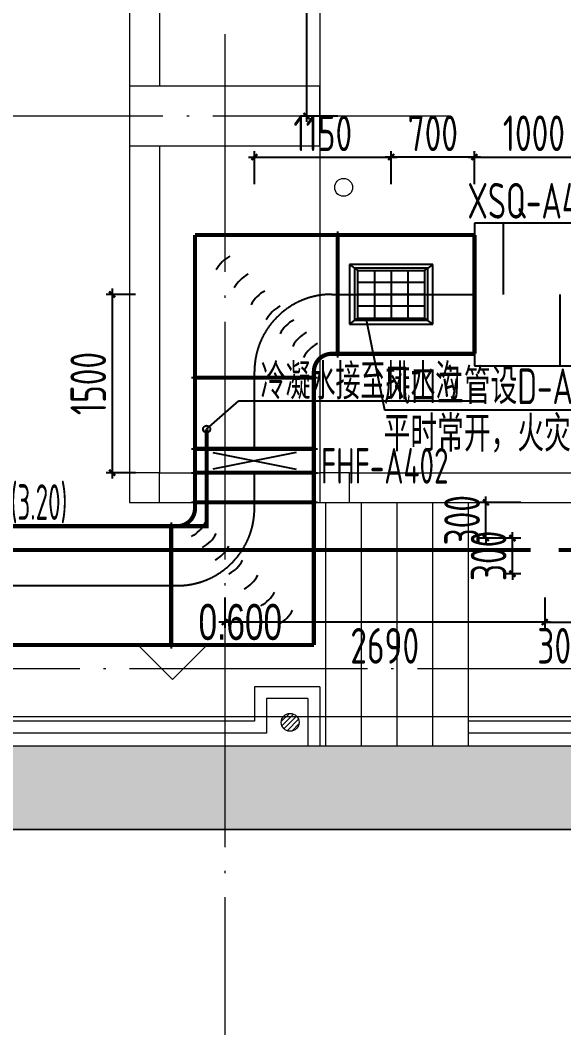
# Model space of a CAD drawing. Extents: x 4 to 13611208, y -605838 to 574722.
# Drawn here: x 13229276 to 13233850, y 181840 to 190316 of the extents above; entities that cross this region are included whole.
import ezdxf
from ezdxf.enums import TextEntityAlignment as Align

# ---------------------------------------------------------------- set-up
doc = ezdxf.new("R2010")
doc.units = 0
doc.header["$LTSCALE"] = 1000
doc.header["$MEASUREMENT"] = 0
for name, pattern in [('CENTER2', [28.575, 19.05, -3.175, 3.175, -3.175]), ('DASH', [0.35, 0.25, -0.1]), ('DOTE', [2.42, 2, -0.2, 0.02, -0.2])]:
    doc.linetypes.add(name, pattern=pattern)
for name, color, linetype in [('DUCT-X-P标注', 7, 'Continuous'), ('DUCT-X-S中心线', 5, 'CENTER2'), ('DUCT-X-S标注', 7, 'Continuous'), ('DUCT-X-S法兰', 4, 'Continuous'), ('DUCT-X-S管', 3, 'Continuous'), ('DUCT-X-S管端线', 4, 'Continuous'), ('DUCT-X-S阀门', 7, 'Continuous'), ('DUCT-X-S风口', 7, 'Continuous'), ('SXT-标注', 7, 'Continuous'), ('VRV-标注', 7, 'Continuous'), ('VRV-管线', 70, 'Continuous')]:
    doc.layers.add(name, color=color, linetype=linetype)
doc.layers.add('pipe排水', color=8, linetype='Continuous', lineweight=5)
doc.layers.add('建筑底图', color=8, linetype='Continuous', lineweight=13)
doc.styles.add('67', font='gbenor.shx', dxfattribs={"width": 0.7, "bigfont": 'hztxt.shx'})
doc.styles.add('C', font='HZTXT_E', dxfattribs={"width": 0.7, "bigfont": 'HZTXT'})
doc.styles.add('du', font='gbenor.shx', dxfattribs={"width": 0.8, "bigfont": 'hztxt.shx'})
doc.dimstyles.new('67', dxfattribs={"dimscale": 100, "dimtxt": 3, "dimasz": 0.5, "dimexe": 0.5, "dimexo": 2, "dimgap": 0.5, "dimtad": 2, "dimdec": 0, "dimrnd": 5, "dimzin": 0, "dimdsep": 46, "dimtxsty": 'du', "dimblk": 'ARCHTICK', "dimcen": 0, "dimdle": 0.5, "dimclrd": 256, "dimclre": 256, "dimclrt": 256, "dimazin": 0, "dimtfac": 1, "dimtdec": 0, "dimtix": 1, "dimtmove": 2, "dimatfit": 3, "dimfxl": 100, "dimtolj": 1, "dimtzin": 0, "dimlwd": -1, "dimlwe": -1, "dimarcsym": 0})

# ---------------------------------------------------------------- blocks, each defined once
blk = doc.blocks.new('地漏')
at = {"layer": 'pipe排水'}
h = blk.add_hatch(dxfattribs=at)
h.set_pattern_fill('ANSI31', color=8, scale=25, style=0)
h.set_pattern_definition([(45, (-444803.95, -349136.397), (-28.0633004, 28.0633004), [])])
h.paths.add_polyline_path([(100, 0, 1), (-100, 0, 1)])
blk.add_circle((0, 0), 100, dxfattribs=at)
blk = doc.blocks.new('_FZH')
blk.add_lwpolyline([(-0.5, -0.5), (0.5, -0.5), (0.5, 0.5), (-0.5, 0.5)], close=True)
blk = doc.blocks.new('_ArchTick')
at = {"color": 0, "linetype": 'ByBlock', "const_width": 0.4}
blk.add_lwpolyline([(-0.5, -0.5), (0.5, 0.5)], dxfattribs=at)
blk = doc.blocks.new('*D718')
at = {"layer": 'DUCT-X-S标注', "transparency": 16777216}
for p, q in [((13231247.2, 188937), (13231247.2, 189214.5)), ((13232397.3, 188937), (13232397.3, 189214.5)), ((13231197.2, 189164.5), (13232447.3, 189164.5))]:
    blk.add_line(p, q, dxfattribs=at)
at = {"layer": 'DUCT-X-S标注', "transparency": 16777216, "xscale": 50, "yscale": 50, "zscale": 50, "rotation": 180}
blk.add_blockref('_ArchTick', (13231247.2, 189164.5), dxfattribs=at)
at = {"layer": 'DUCT-X-S标注', "transparency": 16777216, "xscale": 50, "yscale": 50, "zscale": 50}
blk.add_blockref('_ArchTick', (13232397.3, 189164.5), dxfattribs=at)
at = {"layer": 'DUCT-X-S标注', "transparency": 16777216, "insert": (13231822.2, 189364.5), "char_height": 300, "attachment_point": 5, "style": 'du'}
blk.add_mtext('\\A1;1150', dxfattribs=at)
blk = doc.blocks.new('*D744')
at = {"layer": 'DUCT-X-S标注', "transparency": 16777216}
for p, q in [((13230247.4, 188009.5), (13229999.5, 188009.5)), ((13230049.5, 188059.5), (13230049.5, 186459.5)), ((13230247.4, 186509.5), (13229999.5, 186509.5))]:
    blk.add_line(p, q, dxfattribs=at)
at = {"layer": 'DUCT-X-S标注', "transparency": 16777216, "xscale": 50, "yscale": 50, "zscale": 50}
for p, rotation in [((13230049.5, 188009.5), 90), ((13230049.5, 186509.5), 270)]:
    blk.add_blockref('_ArchTick', p, dxfattribs=dict(at, rotation=rotation))
at = {"layer": 'DUCT-X-S标注', "transparency": 16777216, "insert": (13229849.5, 187259.5), "char_height": 300, "attachment_point": 5, "rotation": 90, "style": 'du'}
blk.add_mtext('\\A1;1500', dxfattribs=at)
blk = doc.blocks.new('*D765')
at = {"layer": 'SXT-标注', "transparency": 16777216}
for p, q in [((13230997.4, 185459.5), (13230997.4, 185203.3)), ((13233688.6, 185459.5), (13233688.6, 185203.3)), ((13233738.6, 185253.3), (13230947.4, 185253.3))]:
    blk.add_line(p, q, dxfattribs=at)
at = {"layer": 'SXT-标注', "transparency": 16777216, "xscale": 50, "yscale": 50, "zscale": 50, "rotation": 180}
blk.add_blockref('_ArchTick', (13230997.4, 185253.3), dxfattribs=at)
at = {"layer": 'SXT-标注', "transparency": 16777216, "xscale": 50, "yscale": 50, "zscale": 50}
blk.add_blockref('_ArchTick', (13233688.6, 185253.3), dxfattribs=at)
at = {"layer": 'SXT-标注', "transparency": 16777216, "insert": (13232343, 185053.3), "char_height": 300, "attachment_point": 5, "style": 'du'}
blk.add_mtext('\\A1;2690', dxfattribs=at)
blk = doc.blocks.new('*D766')
at = {"layer": 'SXT-标注', "transparency": 16777216}
for p, q in [((13233988.6, 185459.5), (13233988.6, 185203.3)), ((13233688.6, 185359.5), (13233688.6, 185203.3)), ((13233688.6, 185253.3), (13233638.6, 185253.3)), ((13233688.6, 185253.3), (13233988.6, 185253.3)), ((13233988.6, 185253.3), (13234038.6, 185253.3))]:
    blk.add_line(p, q, dxfattribs=at)
at = {"layer": 'SXT-标注', "transparency": 16777216, "xscale": 50, "yscale": 50, "zscale": 50}
blk.add_blockref('_ArchTick', (13233688.6, 185253.3), dxfattribs=at)
at = {"layer": 'SXT-标注', "transparency": 16777216, "xscale": 50, "yscale": 50, "zscale": 50, "rotation": 180}
blk.add_blockref('_ArchTick', (13233988.6, 185253.3), dxfattribs=at)
at = {"layer": 'SXT-标注', "transparency": 16777216, "insert": (13233838.6, 185053.3), "char_height": 300, "attachment_point": 5, "style": 'du'}
blk.add_mtext('\\A1;300', dxfattribs=at)
blk = doc.blocks.new('*D767')
at = {"layer": 'SXT-标注', "transparency": 16777216}
for p, q in [((13233417.1, 185959.5), (13233417.1, 186009.5)), ((13233488.6, 185959.5), (13233367.1, 185959.5)), ((13233417.1, 185659.5), (13233417.1, 185959.5)), ((13233488.6, 185659.5), (13233367.1, 185659.5)), ((13233417.1, 185659.5), (13233417.1, 185609.5))]:
    blk.add_line(p, q, dxfattribs=at)
at = {"layer": 'SXT-标注', "transparency": 16777216, "xscale": 50, "yscale": 50, "zscale": 50}
for p, rotation in [((13233417.1, 185959.5), 270), ((13233417.1, 185659.5), 90)]:
    blk.add_blockref('_ArchTick', p, dxfattribs=dict(at, rotation=rotation))
at = {"layer": 'SXT-标注', "transparency": 16777216, "insert": (13233217.1, 185809.5), "char_height": 300, "attachment_point": 5, "rotation": 90, "style": 'du'}
blk.add_mtext('\\A1;300', dxfattribs=at)
blk = doc.blocks.new('*D768')
at = {"layer": 'SXT-标注', "transparency": 16777216}
for p, q in [((13233488.6, 186259.5), (13233144, 186259.5)), ((13233194, 186259.5), (13233194, 186309.5)), ((13233194, 185959.5), (13233194, 186259.5)), ((13233488.6, 185959.5), (13233144, 185959.5)), ((13233194, 185959.5), (13233194, 185909.5))]:
    blk.add_line(p, q, dxfattribs=at)
at = {"layer": 'SXT-标注', "transparency": 16777216, "xscale": 50, "yscale": 50, "zscale": 50}
for p, rotation in [((13233194, 186259.5), 270), ((13233194, 185959.5), 90)]:
    blk.add_blockref('_ArchTick', p, dxfattribs=dict(at, rotation=rotation))
at = {"layer": 'SXT-标注', "transparency": 16777216, "insert": (13232994, 186109.5), "char_height": 300, "attachment_point": 5, "rotation": 90, "style": 'du'}
blk.add_mtext('\\A1;300', dxfattribs=at)
blk = doc.blocks.new('*D783')
at = {"layer": 'SXT-标注', "transparency": 16777216}
for p, q in [((13231685, 191909.6), (13231685, 189459.5)), ((13231946.4, 191859.6), (13231635, 191859.6)), ((13231947.4, 189509.5), (13231635, 189509.5))]:
    blk.add_line(p, q, dxfattribs=at)
at = {"layer": 'SXT-标注', "transparency": 16777216, "xscale": 50, "yscale": 50, "zscale": 50}
for p, rotation in [((13231685, 191859.6), 90), ((13231685, 189509.5), 270)]:
    blk.add_blockref('_ArchTick', p, dxfattribs=dict(at, rotation=rotation))
at = {"layer": 'SXT-标注', "transparency": 16777216, "insert": (13231485, 190684.5), "char_height": 300, "attachment_point": 5, "rotation": 90, "style": 'du'}
blk.add_mtext('\\A1;2350', dxfattribs=at)
blk = doc.blocks.new('*D1055')
at = {"layer": 'DUCT-X-S标注', "transparency": 16777216}
for p, q in [((13232397.3, 188937), (13232397.3, 189214.5)), ((13233097.8, 188936.5), (13233097.8, 189214.5)), ((13233147.8, 189164.5), (13232347.3, 189164.5))]:
    blk.add_line(p, q, dxfattribs=at)
at = {"layer": 'DUCT-X-S标注', "transparency": 16777216, "xscale": 50, "yscale": 50, "zscale": 50, "rotation": 180}
blk.add_blockref('_ArchTick', (13232397.3, 189164.5), dxfattribs=at)
at = {"layer": 'DUCT-X-S标注', "transparency": 16777216, "xscale": 50, "yscale": 50, "zscale": 50}
blk.add_blockref('_ArchTick', (13233097.8, 189164.5), dxfattribs=at)
at = {"layer": 'DUCT-X-S标注', "transparency": 16777216, "insert": (13232747.6, 189364.5), "char_height": 300, "attachment_point": 5, "style": 'du'}
blk.add_mtext('\\A1;700', dxfattribs=at)
blk = doc.blocks.new('*D1056')
at = {"layer": 'DUCT-X-S标注', "transparency": 16777216}
for p, q in [((13233097.8, 188936.5), (13233097.8, 189214.5)), ((13234097.9, 188936.5), (13234097.9, 189214.5)), ((13233047.8, 189164.5), (13234147.9, 189164.5))]:
    blk.add_line(p, q, dxfattribs=at)
at = {"layer": 'DUCT-X-S标注', "transparency": 16777216, "xscale": 50, "yscale": 50, "zscale": 50, "rotation": 180}
blk.add_blockref('_ArchTick', (13233097.8, 189164.5), dxfattribs=at)
at = {"layer": 'DUCT-X-S标注', "transparency": 16777216, "xscale": 50, "yscale": 50, "zscale": 50}
blk.add_blockref('_ArchTick', (13234097.9, 189164.5), dxfattribs=at)
at = {"layer": 'DUCT-X-S标注', "transparency": 16777216, "insert": (13233597.9, 189364.5), "char_height": 300, "attachment_point": 5, "style": 'du'}
blk.add_mtext('\\A1;1000', dxfattribs=at)
blk = doc.blocks.new('$风口$00000107')
for p, q in [((100, 100), (-100, 100)), ((-100, 100), (-88, 88)), ((-100, 100), (-100, -100)), ((100, 100), (88, 88)), ((100, -100), (100, 100)), ((88, 88), (-88, 88)), ((-88, 88), (-88, -88)), ((-88, 88), (-80, 80)), ((-80, 80), (80, 80)), ((-80, -80), (-80, 80)), ((-40, 80), (-40, -80)), ((0, 80), (0, -80)), ((40, 80), (40, -80)), ((80, 80), (88, 88)), ((80, 80), (80, -80)), ((88, -88), (88, 88)), ((80, 40), (-80, 40)), ((80, 0), (-80, 0)), ((80, -40), (-80, -40)), ((-100, -100), (-88, -88)), ((-88, -88), (-80, -80)), ((88, -88), (-88, -88)), ((-80, -80), (80, -80)), ((80, -80), (88, -88)), ((100, -100), (88, -88)), ((-100, -100), (100, -100))]:
    blk.add_line(p, q)

msp = doc.modelspace()

# ---------------------------------------------------------------- hatches: boundary and pattern name
at = {"layer": 'VRV-管线', "linetype": 'DASH'}
for points in [[(13230845, 186059.5), (13230862.5, 186059.5), (13230862.5, 186042)], [(13230845, 186059.5), (13230845, 186042), (13230862.5, 186042)]]:
    msp.add_hatch(color=256, dxfattribs=at).paths.add_polyline_path(points)
at = {"layer": '建筑底图'}
h = msp.add_hatch(dxfattribs=at)
h.set_pattern_fill('钢筋混凝土', color=8, scale=100, style=0)
h.set_pattern_definition([(45, (793255.26, 8e-09), (-176.7766953, 176.7766953), []), (50, (793255.26, 8e-09), (717.260183, -62.752135), [75, -825]), (355, (793255.26, 8e-09), (-138.751334, 752.192134), [60, -660]), (100.4514, (793315, -5.2), (578.50938, 689.439542), [63.74019, -701.14211]), (46.1842, (793255.26, 200), (1067.24105, -165.519014), [112.5, -1237.5]), (96.6356, (793344.2, 186.2), (934.662706, 974.11787), [95.61029, -1051.713]), (351.1842, (793255.3, 200), (934.66195, 974.1186), [90, -990]), (21, (793355.26, 150), (596.907052, -402.61889), [75, -825]), (326, (793355.26, 150), (243.31533, 725.150045), [60, -660]), (71.4514, (793405, 116.45), (840.22263, 322.530497), [63.74019, -701.14211]), (37.5, (793255.26, 8e-09), (12.1598553, 332.893854), [0, -652, 0, -670, 0, -662.5]), (7.5, (793255.26, 8e-09), (263.069537, 394.411712), [0, -382, 0, -637, 0, -252.5]), (327.5, (793032.26, 8e-09), (533.822436, -22.554872), [0, -250, 0, -780, 0, -1035]), (317.5, (792932.26, 8e-09), (583.18617, 100.104982), [0, -325, 0, -518, 0, -735])])
h.paths.add_polyline_path([(13207597.4, 183509.5), (13237197.4, 183509.5), (13237197.4, 184209.5), (13206897.4, 184209.5), (13206897.4, 182659.5), (13170947.4, 182659.5), (13170947.4, 181959.5), (13207597.4, 181959.5)])

# ---------------------------------------------------------------- linework, layer by layer
at = {"layer": 'DUCT-X-S中心线'}
for p, q in [((13231897.2, 188009.5), (13231947.2, 188009.5)), ((13231947.4, 188009.5), (13233097.8, 188009.4)), ((13231247.2, 187309.5), (13231247.2, 187359.5)), ((13231247.2, 186709.9), (13231247.2, 187309.3)), ((13231247.2, 186259.7), (13231247.2, 186509.5)), ((13231247.2, 186209.5), (13231247.2, 186259.5)), ((13214425, 185559.5), (13230547, 185559.5)), ((13230547.2, 185559.5), (13230597.2, 185559.5))]:
    msp.add_line(p, q, dxfattribs=at)
for centre, start, end in [((13231897.2, 187359.5), 90, 180), ((13230597.2, 186209.5), 270, 360)]:
    msp.add_arc(centre, 650, start, end, dxfattribs=at)
at = {"layer": 'DUCT-X-S标注'}
msp.add_lwpolyline([(13234294, 187034.5), (13232345.1, 187034.5), (13232187.9, 187809.5)], dxfattribs=at)
at = {"layer": 'DUCT-X-S法兰'}
for p, q in [((13231947.3, 187479.5), (13231947.3, 188539.5)), ((13233097.9, 188539.4), (13233097.8, 187479.4)), ((13230717.2, 187309.4), (13231777.2, 187309.4)), ((13230717.2, 186709.8), (13231777.2, 186709.8)), ((13230717.2, 186509.6), (13231777.2, 186509.6)), ((13231777.2, 186259.6), (13230717.2, 186259.6)), ((13230547.1, 186089.5), (13230547.1, 185029.5))]:
    msp.add_line(p, q, dxfattribs=at)
at = {"layer": 'DUCT-X-S法兰', "color": 18, "true_color": 0x000000}
for p in [(13231947.2, 188009.5, 3150), (13231947.4, 188009.5, 3150), (13233097.8, 188009.4, 3150), (13233098, 188009.4, 3150), (13231247.2, 187309.5, 3150), (13231247.2, 187309.3, 3150), (13231247.2, 186709.9, 3150), (13231247.2, 186709.7, 3150), (13231247.2, 186509.7, 3150), (13231247.2, 186509.5, 3150), (13231247.2, 186259.7, 3150), (13231247.2, 186259.5, 3150), (13230547, 185559.5, 3150), (13230547.2, 185559.5, 3150)]:
    msp.add_point(p, dxfattribs=at)
at = {"layer": 'DUCT-X-S管', "const_width": 35}
for points in [[(13230747.2, 187309.5), (13230747.2, 188509.5)], [(13230747.2, 188509.5), (13231947.2, 188509.5)], [(13231947.4, 188509.5), (13231947.3, 187509.5)], [(13233097.8, 188509.4), (13231947.4, 188509.5)], [(13233097.7, 187509.4), (13233097.8, 188509.4)], [(13231947.2, 187509.5), (13231897.2, 187509.5)], [(13231947.3, 187509.5), (13233097.7, 187509.4)], [(13231747.2, 187359.5), (13231747.2, 187309.5)], [(13231747.2, 187309.3), (13230747.2, 187309.3)], [(13230747.2, 187309.3), (13230747.2, 186709.9)], [(13231747.2, 186709.9), (13231747.2, 187309.3)], [(13230747.2, 186709.9), (13231747.2, 186709.9)], [(13230747.2, 186509.7), (13230747.2, 186709.7)], [(13231747.2, 186709.7), (13231747.2, 186509.7)], [(13231747.2, 186509.5), (13230747.2, 186509.5)], [(13230747.2, 186509.5), (13230747.2, 186259.7)], [(13231747.2, 186259.7), (13231747.2, 186509.5)], [(13230747.2, 186259.7), (13231747.2, 186259.7)], [(13230747.2, 186259.5), (13230747.2, 186209.5)], [(13231747.2, 185059.5), (13231747.2, 186259.5)], [(13230547, 186059.5), (13214425, 186059.5)], [(13230547, 185059.5), (13230547, 186059.5)], [(13230597.2, 186059.5), (13230547.2, 186059.5)], [(13214425, 185059.5), (13230547, 185059.5)], [(13230547.2, 185059.5), (13231747.2, 185059.5)]]:
    msp.add_lwpolyline(points, dxfattribs=at)
msp.add_lwpolyline([(13231897.2, 187509.5, 0.414214), (13231747.2, 187359.5)], format="xyb", dxfattribs=at)
at = {"layer": 'DUCT-X-S管', "extrusion": (0, 0, -1), "const_width": 35}
msp.add_lwpolyline([(-13230747.2, 186209.5, 0.414214), (-13230597.2, 186059.5)], format="xyb", dxfattribs=at)
at = {"layer": 'DUCT-X-S管', "color": 18, "true_color": 0x000000}
for p in [(13231947.2, 188009.5, 3150), (13231247.2, 187309.5, 3150), (13231247.2, 186259.5, 3150), (13230547.2, 185559.5, 3150)]:
    msp.add_point(p, dxfattribs=at)
at = {"layer": 'DUCT-X-S管端线'}
for p, q in [((13231947.2, 188509.5), (13231947.2, 187509.5)), ((13233098, 188509.4), (13233097.9, 187509.4)), ((13231747.2, 187309.5), (13230747.2, 187309.5)), ((13230747.2, 186709.7), (13231747.2, 186709.7)), ((13230747.2, 186509.7), (13231747.2, 186509.7)), ((13231747.2, 186259.5), (13230747.2, 186259.5)), ((13230547.2, 186059.5), (13230547.2, 185059.5))]:
    msp.add_line(p, q, dxfattribs=at)
for centre, start, end in [((13231161.8, 188094.9), 117, 153), ((13231313.8, 187942.9), 117, 153), ((13231455.2, 187801.5), 117, 153), ((13231582.5, 187674.2), 117, 153), ((13231699.2, 187557.5), 117, 153), ((13231805.2, 187451.4), 117, 153), ((13231897.2, 187359.5), 117, 153), ((13230597.2, 186209.5), 297, 333), ((13230689.1, 186117.6), 297, 333), ((13230795.2, 186011.5), 297, 333), ((13230911.8, 185894.8), 297, 333), ((13231039.1, 185767.6), 297, 333), ((13231180.5, 185626.1), 297, 333), ((13231332.6, 185474.1), 297, 333)]:
    msp.add_arc(centre, 265, start, end, dxfattribs=at)
at = {"layer": 'DUCT-X-S阀门'}
for p, q in [((13233098, 188609.4), (13233097.9, 187409.4)), ((13234098, 188609.4), (13233098, 188609.4)), ((13233339.4, 188609.4), (13233339.4, 188009.4)), ((13233819.9, 187409.4), (13233819.9, 188009.4)), ((13233097.9, 187409.4), (13234097.9, 187409.4)), ((13230897.2, 186679.7), (13231597.2, 186539.7)), ((13231597.1, 186679.8), (13230897.3, 186539.6))]:
    msp.add_line(p, q, dxfattribs=at)
at = {"layer": 'VRV-标注'}
for p, q in [((13230845, 186875.2, 2500), (13231116.2, 187114.2)), ((13231116.2, 187114.2), (13233137, 187114.2))]:
    msp.add_line(p, q, dxfattribs=at)
at = {"layer": 'VRV-标注', "linetype": 'DASH'}
msp.add_circle((13230845, 186875.2, 2500), 30, dxfattribs=at)
at = {"layer": 'VRV-管线', "linetype": 'DASH', "const_width": 35}
for points in [[(13230845, 186059.5), (13230845, 186875.2)], [(13219499, 186059.5), (13230845, 186059.5)]]:
    msp.add_lwpolyline(points, dxfattribs=at)
at = {"layer": 'VRV-管线', "linetype": 'Continuous', "const_width": 35}
for points in [[(13226723.8, 185859.5), (13233571.1, 185859.5)], [(13233806.1, 185859.5), (13237997.4, 185859.5)]]:
    msp.add_lwpolyline(points, dxfattribs=at)
at = {"layer": '建筑底图', "color": 8, "linetype": 'DOTE'}
for p, q in [((13230997.4, 209559.5), (13230997.4, 180083)), ((13232897.4, 189509.5), (13119297.4, 189509.5)), ((13474197.4, 184859.5), (13119297.4, 184859.5))]:
    msp.add_line(p, q, dxfattribs=at)
at = {"layer": '建筑底图', "color": 8}
for p, q in [((13231797.4, 205209.5), (13231797.4, 186509.5)), ((13230197.4, 192284.5), (13230197.4, 189759.5)), ((13230447.4, 192284.5), (13230447.4, 189759.5)), ((13231797.4, 189859.5), (13231797.4, 189359.5)), ((13230197.4, 189259.5), (13230197.4, 186509.5)), ((13230447.4, 189259.5), (13230447.4, 186509.5)), ((13230447.4, 186509.5), (13231797.4, 186509.5)), ((13232047.4, 186509.5), (13235597.4, 186509.5)), ((13230447.4, 186259.5), (13231797.4, 186259.5)), ((13231847.4, 184209.5), (13231847.4, 186259.5)), ((13232047.4, 186259.5), (13235597.4, 186259.5)), ((13232147.4, 184209.5), (13232147.4, 186259.5)), ((13232447.4, 184209.5), (13232447.4, 186259.5)), ((13232747.4, 184209.5), (13232747.4, 186259.5)), ((13233047.4, 184209.5), (13233047.4, 186259.5)), ((13231797.4, 184709.5), (13231247.4, 184709.5)), ((13231247.4, 184709.5), (13231247.4, 184419.5)), ((13231797.4, 184709.5), (13231797.4, 184209.5)), ((13231347.4, 184609.5), (13231347.4, 184319.5)), ((13231697.4, 184609.5), (13231347.4, 184609.5)), ((13231697.4, 184609.5), (13231697.4, 184209.5)), ((13231247.4, 184419.5), (13206687.4, 184419.5)), ((13246797.4, 184419.5), (13233047.4, 184419.5)), ((13231347.4, 184319.5), (13206787.4, 184319.5)), ((13246897.4, 184319.5), (13233047.4, 184319.5)), ((13310897.4, 184209.5), (13206897.4, 184209.5)), ((13311597.4, 183509.5), (13207597.4, 183509.5))]:
    msp.add_line(p, q, dxfattribs=at)
at = {"layer": '建筑底图'}
for p, q in [((13230559.3, 184770.9), (13230259.3, 185070.9)), ((13230259.3, 185070.9), (13231465.3, 185070.9)), ((13230559.3, 184770.9), (13230859.3, 185070.9))]:
    msp.add_line(p, q, dxfattribs=at)
at = {"layer": '建筑底图', "color": 8}
for points in [[(13189447.4, 182909.5), (13206647.4, 182909.5), (13206647.4, 184459.5), (13274397.4, 184459.5)], [(13168947.4, 181959.5), (13207597.4, 181959.5), (13207597.4, 183509.5), (13311597.4, 183509.5), (13311597.4, 184159.5), (13438197.4, 184159.5), (13438197.4, 183959.5), (13443697.4, 183959.5), (13443697.4, 171509.5), (13434297, 171509.5), (13434297, 165209.5), (13477297.4, 165209.5)]]:
    msp.add_lwpolyline(points, dxfattribs=at)
msp.add_circle((13231997.4, 188909.5), 75, dxfattribs=at)

# ---------------------------------------------------------------- block references
at = {"layer": 'DUCT-X-S风口', "xscale": 3.5, "yscale": 2.5}
msp.add_blockref('$风口$00000107', (13232397.4, 188009.5, 2600), dxfattribs=at)
at = {"layer": '建筑底图', "color": 8, "lineweight": 30, "xscale": 1600, "yscale": 500, "zscale": 500, "rotation": 180}
msp.add_blockref('_FZH', (13230997.4, 189509.5), dxfattribs=at)
at = {"layer": '建筑底图', "color": 8}
for p, xscale, yscale, zscale in [((13230322.4, 186384.5), 250, 250, 250), ((13231922.4, 186384.5), 250.0000000689179, 250.0000000689179, 250.0000000689179)]:
    msp.add_blockref('_FZH', p, dxfattribs=dict(at, xscale=xscale, yscale=yscale, zscale=zscale))
at = {"layer": '建筑底图', "ltscale": 3.5, "xscale": 0.7499999999999998, "yscale": 0.7499999999999998, "zscale": 0.7499999999999998}
msp.add_blockref('地漏', (13231547.4, 184409.5), dxfattribs=at)

# ---------------------------------------------------------------- texts
at = {"layer": 'DUCT-X-P标注', "style": 'du', "width": 0.7}
msp.add_text('FHF-A402', height=300, dxfattribs=at).set_placement((13231806.7, 186417.1, 1185))
at = {"layer": 'DUCT-X-S标注', "style": '67', "width": 0.75}
for s, p in [('XSQ-A401', (13233038.6, 188646.7, 4335)), ('风口立管设D-A402', (13232333.6, 187086.6, 1185)), ('平时常开，火灾关闭', (13232333.6, 186687.6, 1185))]:
    msp.add_text(s, height=300, dxfattribs=at).set_placement(p)
at = {"layer": 'VRV-标注', "style": '67', "width": 0.7}
msp.add_text('冷凝水接至排水沟', height=300, dxfattribs=at).set_placement((13231298.8, 187125.9, 3715))
at = {"layer": 'VRV-标注', "style": '67', "width": 0.6}
msp.add_text('LN DN25(3.20)', height=300, dxfattribs=at).set_placement((13229025, 186262.4), align=Align.MIDDLE_CENTER)
at = {"layer": '建筑底图', "color": 8, "style": 'C', "width": 0.7}
msp.add_text('0.600', height=300, dxfattribs=at).set_placement((13230777, 185103.8))

# ---------------------------------------------------------------- dimensions: what is measured, and where the dimension line sits
at = {"layer": 'DUCT-X-S标注'}
for base, p1, p2, picture, middle in [((13232397.3, 189164.5, -2600), (13231247.2, 188737), (13232397.3, 188737, 2600), '*D718', (13231822.2, 189364.5, -2600)), ((13232397.325, 189164.4856), (13233097.7889, 188736.5), (13232397.325, 188737, 2600), '*D1055', (13232747.5569, 189364.4856)), ((13234097.9, 189164.5), (13233097.8, 188736.5), (13234097.9, 188736.5), '*D1056', (13233597.9, 189364.5))]:
    dim = msp.add_linear_dim(base=base, p1=p1, p2=p2, dimstyle='67', dxfattribs=at)
    dim.commit()
    dim.dimension.update_dxf_attribs({"geometry": picture, "text_midpoint": middle})
dim = msp.add_linear_dim(base=(13230049.5, 186509.5, -2600), p1=(13230447.4, 188009.5), p2=(13230447.4, 186509.5, -2600), angle=90, dimstyle='67', dxfattribs=at)
dim.commit()
dim.dimension.update_dxf_attribs({"geometry": '*D744', "text_midpoint": (13229849.5, 187259.5, -2600)})
at = {"layer": 'SXT-标注'}
for base, p1, p2, picture, middle in [((13231685, 189509.5), (13232146.4, 191859.6), (13232147.4, 189509.5), '*D783', (13231485, 190684.5)), ((13233194, 186259.5), (13233688.6, 185959.5, 2800), (13233688.6, 186259.5, 2800), '*D768', (13232994, 186109.5)), ((13233417.1, 185959.5), (13233688.6, 185659.5, 2800), (13233688.6, 185959.5, 2800), '*D767', (13233217.1, 185809.5))]:
    dim = msp.add_linear_dim(base=base, p1=p1, p2=p2, angle=90, dimstyle='67', dxfattribs=at)
    dim.commit()
    dim.dimension.update_dxf_attribs({"geometry": picture, "text_midpoint": middle})
for base, p1, p2, picture, middle in [((13230997.4, 185253.3), (13233688.6, 185659.5, 2800), (13230997.4, 185659.5), '*D765', (13232343, 185053.3)), ((13233988.6, 185253.3), (13233688.6, 185559.5), (13233988.6, 185659.5, 2800), '*D766', (13233838.6, 185053.3))]:
    dim = msp.add_linear_dim(base=base, p1=p1, p2=p2, dimstyle='67', dxfattribs=at)
    dim.commit()
    dim.dimension.update_dxf_attribs({"geometry": picture, "text_midpoint": middle})

doc.saveas('drawing.dxf')
